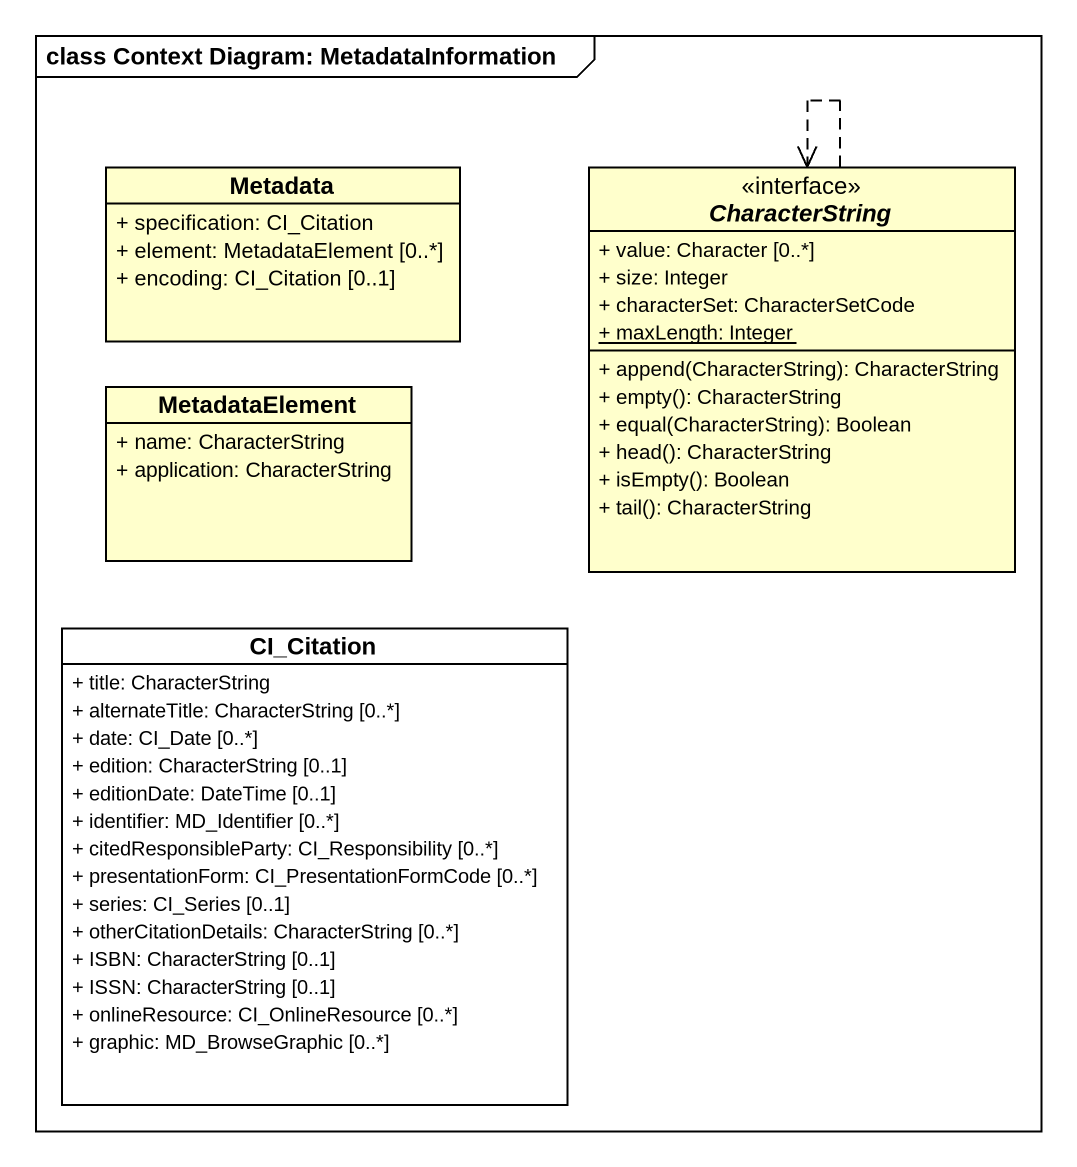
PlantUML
@startuml
mainframe class Context Diagram: MetadataInformation
hide circle
hide empty members
skinparam classAttributeIconSize 0
class Metadata {
  + specification: CI_Citation
  + element: MetadataElement [0..*]
  + encoding: CI_Citation [0..1]
}
interface CharacterString {
  + value: Character [0..*]
  + size: Integer
  + characterSet: CharacterSetCode
  {static} + maxLength: Integer
  + append(CharacterString): CharacterString
  + empty(): CharacterString
  + equal(CharacterString): Boolean
  + head(): CharacterString
  + isEmpty(): Boolean
  + tail(): CharacterString
}
class MetadataElement {
  + name: CharacterString
  + application: CharacterString
}
class CI_Citation #FFFFFF {
  + title: CharacterString
  + alternateTitle: CharacterString [0..*]
  + date: CI_Date [0..*]
  + edition: CharacterString [0..1]
  + editionDate: DateTime [0..1]
  + identifier: MD_Identifier [0..*]
  + citedResponsibleParty: CI_Responsibility [0..*]
  + presentationForm: CI_PresentationFormCode [0..*]
  + series: CI_Series [0..1]
  + otherCitationDetails: CharacterString [0..*]
  + ISBN: CharacterString [0..1]
  + ISSN: CharacterString [0..1]
  + onlineResource: CI_OnlineResource [0..*]
  + graphic: MD_BrowseGraphic [0..*]
}
CharacterString ..> CharacterString
@enduml
